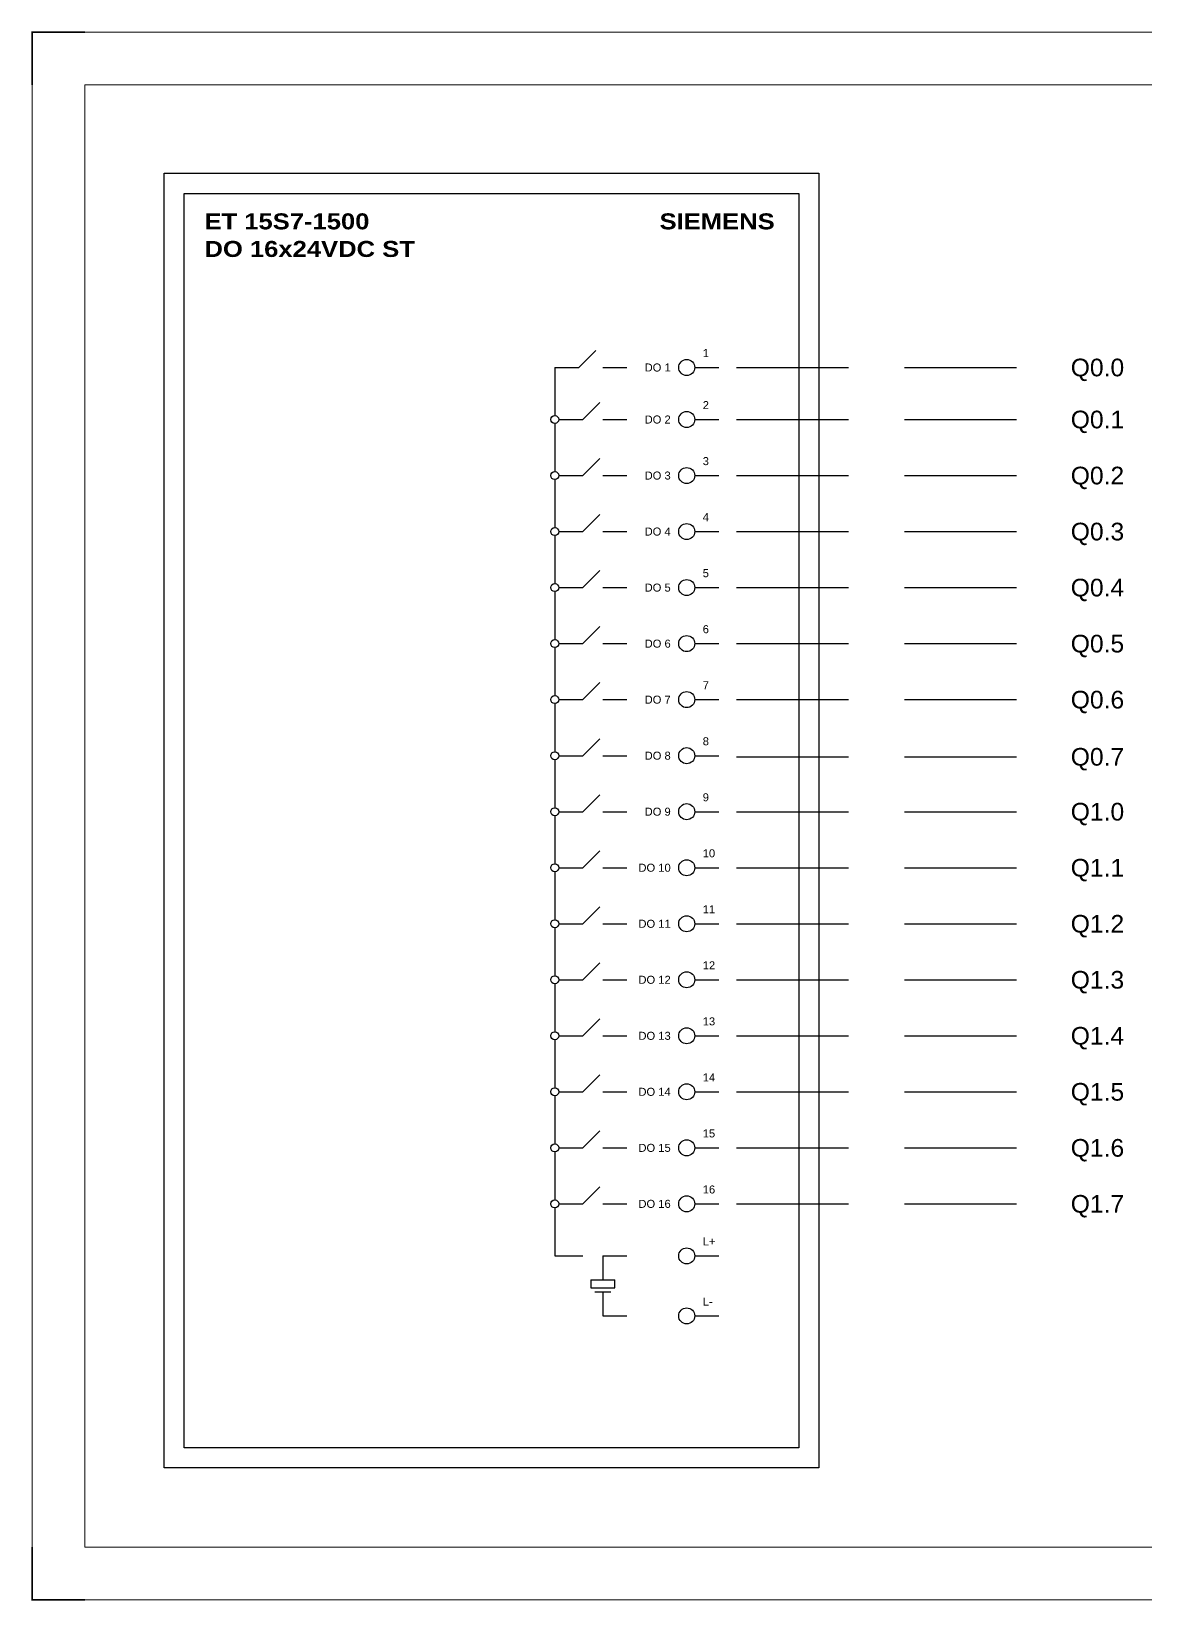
# Model space of a CAD drawing. Header units: centimetres. Extents: x -6233 to 67854, y 107 to 55669.
# Drawn here: x 110 to 3267, y 23617 to 28061 of the extents above; entities that cross this region are included whole.
import ezdxf
from ezdxf.enums import TextEntityAlignment as Align

# ---------------------------------------------------------------- set-up
doc = ezdxf.new("R2010")
doc.units = ezdxf.units.CM
doc.header["$LTSCALE"] = 25.4
doc.linetypes.add('HIDDEN', pattern=[0.375, 0.25, -0.125])
doc.layers.add('Etiket-Line-L', color=7, linetype='Continuous')
doc.layers.add('EtIket-Line-S', color=2, linetype='Continuous')
doc.styles.add('Bold', font='ariblk.ttf', dxfattribs={"height": 25.4})
doc.styles.get("Standard").update_dxf_attribs({"font": 'arial.ttf', "height": 25.4})

# ---------------------------------------------------------------- blocks, each defined once
blk = doc.blocks.new('x5 Out Line')
at = {"const_width": 0.3}
for points in [[(9.65, 286.71), (0, 286.71), (0, 277.06)], [(0, 9.65), (0, 0), (9.65, 0)]]:
    blk.add_lwpolyline(points, dxfattribs=at)
at = {"lineweight": 15}
blk.add_lwpolyline([(395.8, 9.65), (395.8, 277.06), (9.65, 277.06), (9.65, 9.65)], close=True, dxfattribs=at)
at = {"layer": 'EtIket-Line-S', "lineweight": 9, "ltscale": 0.5}
blk.add_lwpolyline([(0, 0), (405.45, 0), (405.45, 286.71), (0, 286.71)], close=True, dxfattribs=at)

msp = doc.modelspace()

# ---------------------------------------------------------------- linework, layer by layer
at = {"ltscale": 50}
for p, q in [((1661.1, 27109.2), (1709.2, 27157.3)), ((1593.1, 27109.2), (1661.1, 27109.2)), ((1593.1, 27109.2), (1593.1, 26973.2)), ((1729.1, 27109.2), (1797.1, 27109.2)), ((1672.5, 26961.9), (1720.6, 27010)), ((1593.1, 26950.5), (1593.1, 26814.5)), ((1604.5, 26961.9), (1672.5, 26961.9)), ((1729.1, 26961.9), (1797.1, 26961.9)), ((1672.5, 26803.2), (1720.6, 26851.3)), ((1604.5, 26803.2), (1672.5, 26803.2)), ((1729.1, 26803.2), (1797.1, 26803.2)), ((1593.1, 26791.9), (1593.1, 26655.9)), ((1672.5, 26644.6), (1720.6, 26692.6)), ((1593.1, 26633.2), (1593.1, 26497.2)), ((1604.5, 26644.6), (1672.5, 26644.6)), ((1729.1, 26644.6), (1797.1, 26644.6)), ((1672.5, 26485.9), (1720.6, 26534)), ((1593.1, 26474.6), (1593.1, 26338.6)), ((1604.5, 26485.9), (1672.5, 26485.9)), ((1729.1, 26485.9), (1797.1, 26485.9)), ((1672.5, 26327.2), (1720.6, 26375.3)), ((1593.1, 26315.9), (1593.1, 26179.9)), ((1604.5, 26327.2), (1672.5, 26327.2)), ((1729.1, 26327.2), (1797.1, 26327.2)), ((1672.5, 26168.6), (1720.6, 26216.7)), ((1593.1, 26157.2), (1593.1, 26021.3)), ((1604.5, 26168.6), (1672.5, 26168.6)), ((1729.1, 26168.6), (1797.1, 26168.6)), ((1672.5, 26009.9), (1720.6, 26058)), ((1593.1, 25998.6), (1593.1, 25862.6)), ((1604.5, 26009.9), (1672.5, 26009.9)), ((1729.1, 26009.9), (1797.1, 26009.9)), ((1672.5, 25851.3), (1720.6, 25899.3)), ((1593.1, 25839.9), (1593.1, 25703.9)), ((1604.5, 25851.3), (1672.5, 25851.3)), ((1729.1, 25851.3), (1797.1, 25851.3)), ((1672.5, 25692.6), (1720.6, 25740.7)), ((1604.5, 25692.6), (1672.5, 25692.6)), ((1729.1, 25692.6), (1797.1, 25692.6)), ((1593.1, 25681.3), (1593.1, 25545.3)), ((1672.5, 25533.9), (1720.6, 25582)), ((1593.1, 25522.6), (1593.1, 25386.6)), ((1604.5, 25533.9), (1672.5, 25533.9)), ((1729.1, 25533.9), (1797.1, 25533.9)), ((1672.5, 25375.3), (1720.6, 25423.4)), ((1604.5, 25375.3), (1672.5, 25375.3)), ((1729.1, 25375.3), (1797.1, 25375.3)), ((1593.1, 25364), (1593.1, 25228)), ((1672.5, 25216.6), (1720.6, 25264.7)), ((1593.1, 25205.3), (1593.1, 25069.3)), ((1604.5, 25216.6), (1672.5, 25216.6)), ((1729.1, 25216.6), (1797.1, 25216.6)), ((1672.5, 25058), (1720.6, 25106.1)), ((1593.1, 25046.6), (1593.1, 24910.6)), ((1604.5, 25058), (1672.5, 25058)), ((1729.1, 25058), (1797.1, 25058)), ((1672.5, 24899.3), (1720.6, 24947.4)), ((1593.1, 24888), (1593.1, 24752)), ((1604.5, 24899.3), (1672.5, 24899.3)), ((1729.1, 24899.3), (1797.1, 24899.3)), ((1672.5, 24740.7), (1720.6, 24788.7)), ((1593.1, 24729.3), (1593.1, 24593.3)), ((1604.5, 24740.7), (1672.5, 24740.7)), ((1729.1, 24740.7), (1797.1, 24740.7)), ((1593.1, 24593.3), (1672.5, 24593.3)), ((1729.1, 24593.3), (1797.1, 24593.3)), ((1729.1, 24593.3), (1729.1, 24525.3)), ((1695.1, 24525.3), (1763.1, 24525.3)), ((1695.1, 24525.3), (1695.1, 24502.9)), ((1695.1, 24502.9), (1763.1, 24502.9)), ((1706.5, 24491.3), (1751.8, 24491.3)), ((1729.1, 24491.3), (1729.1, 24423.3)), ((1763.1, 24502.9), (1763.1, 24525.3)), ((1729.1, 24423.3), (1797.1, 24423.3))]:
    msp.add_line(p, q, dxfattribs=at)
at = {"color": 6, "ltscale": 50}
for p, q in [((1989.5, 27109.2), (2057.5, 27109.2)), ((1989.5, 26961.9), (2057.5, 26961.9)), ((1989.5, 26803.2), (2057.5, 26803.2)), ((1989.5, 26644.6), (2057.5, 26644.6)), ((1989.5, 26485.9), (2057.5, 26485.9)), ((1989.5, 26327.2), (2057.5, 26327.2)), ((1989.5, 26168.6), (2057.5, 26168.6)), ((1989.5, 26009.9), (2057.5, 26009.9)), ((1989.5, 25851.3), (2057.5, 25851.3)), ((1989.5, 25692.6), (2057.5, 25692.6)), ((1989.5, 25533.9), (2057.5, 25533.9)), ((1989.5, 25375.3), (2057.5, 25375.3)), ((1989.5, 25216.6), (2057.5, 25216.6)), ((1989.5, 25058), (2057.5, 25058)), ((1989.5, 24899.3), (2057.5, 24899.3)), ((1989.5, 24740.7), (2057.5, 24740.7)), ((1989.5, 24593.3), (2057.5, 24593.3)), ((1989.5, 24423.3), (2057.5, 24423.3))]:
    msp.add_line(p, q, dxfattribs=at)
at = {"color": 146, "linetype": 'HIDDEN', "ltscale": 50, "true_color": 0x105689}
for p, q in [((2107.5, 27109.2), (2954.9, 27109.2)), ((2107.5, 26961.9), (2954.9, 26961.9)), ((2107.5, 26803.2), (2954.9, 26803.2)), ((2107.5, 26644.6), (2954.9, 26644.6)), ((2107.5, 26485.9), (2954.9, 26485.9)), ((2107.5, 26327.2), (2954.9, 26327.2)), ((2107.5, 26168.6), (2954.9, 26168.6)), ((2107.5, 26006.7), (2954.9, 26006.7)), ((2107.5, 25851.3), (2954.9, 25851.3)), ((2107.5, 25692.6), (2954.9, 25692.6)), ((2107.5, 25533.9), (2954.9, 25533.9)), ((2107.5, 25375.3), (2954.9, 25375.3)), ((2107.5, 25216.6), (2954.9, 25216.6)), ((2107.5, 25058), (2954.9, 25058)), ((2107.5, 24899.3), (2954.9, 24899.3)), ((2107.5, 24740.7), (2954.9, 24740.7))]:
    msp.add_line(p, q, dxfattribs=at)
at = {"ltscale": 50}
msp.add_lwpolyline([(486.1, 27659.1), (2340.8, 27659.1), (2340.8, 23993.3), (486.1, 23993.3)], close=True, dxfattribs=at)
at = {"color": 6, "ltscale": 50}
msp.add_lwpolyline([(542.8, 27602.4), (2284.1, 27602.4), (2284.1, 24049.9), (542.8, 24049.9)], close=True, dxfattribs=at)
at = {"color": 6, "ltscale": 500}
for centre in [(1966.8, 27109.2), (1966.8, 26961.9), (1966.8, 26803.2), (1966.8, 26644.6), (1966.8, 26485.9), (1966.8, 26327.2), (1966.8, 26168.6), (1966.8, 26009.9), (1966.8, 25851.3), (1966.8, 25692.6), (1966.8, 25533.9), (1966.8, 25375.3), (1966.8, 25216.6), (1966.8, 25058), (1966.8, 24899.3), (1966.8, 24740.7), (1966.8, 24593.3), (1966.8, 24423.3)]:
    msp.add_circle(centre, 22.7, dxfattribs=at)
at = {"ltscale": 500}
for centre in [(1593.1, 26961.9), (1593.1, 26803.2), (1593.1, 26644.6), (1593.1, 26485.9), (1593.1, 26327.2), (1593.1, 26168.6), (1593.1, 26009.9), (1593.1, 25851.3), (1593.1, 25692.6), (1593.1, 25533.9), (1593.1, 25375.3), (1593.1, 25216.6), (1593.1, 25058), (1593.1, 24899.3), (1593.1, 24740.7)]:
    msp.add_circle(centre, 11.3, dxfattribs=at)

# ---------------------------------------------------------------- block references
at = {"layer": 'Etiket-Line-L', "lineweight": 0, "xscale": 15.48351216233742, "yscale": 15.48351216233742, "zscale": 15.48351216233742}
msp.add_blockref('x5 Out Line', (112.3, 23619.4), dxfattribs=at)

# ---------------------------------------------------------------- texts
at = {"ltscale": 500, "style": 'Bold'}
for s, p in [('ET 15S7-1500', (600.4, 27545.7)), ('DO 16x24VDC ST', (600.4, 27467.6))]:
    msp.add_text(s, height=45.331, dxfattribs=at).set_placement(p, align=Align.TOP_LEFT)
msp.add_text('SIEMENS', height=45.33, dxfattribs=at).set_placement((2216.1, 27545.7), align=Align.TOP_RIGHT)
at = {"ltscale": 500}
for s, height, p in [('1', 22.7, (2012.2, 27131.9)), ('2', 22.7, (2012.2, 26984.5)), ('3', 22.7, (2012.2, 26825.9)), ('4', 22.7, (2012.2, 26667.2)), ('5', 22.7, (2012.2, 26508.6)), ('6', 22.7, (2012.2, 26349.9)), ('7', 22.7, (2012.2, 26191.2)), ('8', 22.7, (2012.2, 26032.6)), ('9', 22.7, (2012.2, 25873.9)), ('10', 22.67, (2012.2, 25715.3)), ('11', 22.67, (2012.2, 25556.6)), ('12', 22.67, (2012.2, 25398)), ('13', 22.67, (2012.2, 25239.3)), ('14', 22.67, (2012.2, 25080.6)), ('15', 22.67, (2012.2, 24922)), ('16', 22.67, (2012.2, 24763.3)), ('L+', 22.67, (2012.2, 24616)), ('L-', 22.67, (2012.2, 24446))]:
    msp.add_text(s, height=height, dxfattribs=at).set_placement(p, align=Align.BOTTOM_LEFT)
for s, p in [('DO 1', (1921.5, 27109.2)), ('DO 2', (1921.5, 26961.9)), ('DO 3', (1921.5, 26803.2)), ('DO 4', (1921.5, 26644.6)), ('DO 5', (1921.5, 26485.9)), ('DO 6', (1921.5, 26327.2)), ('DO 7', (1921.5, 26168.6)), ('DO 8', (1921.5, 26009.9)), ('DO 9', (1921.5, 25851.3)), ('DO 10', (1921.5, 25692.6)), ('DO 11', (1921.5, 25533.9)), ('DO 12', (1921.5, 25375.3)), ('DO 13', (1921.5, 25216.6)), ('DO 14', (1921.5, 25058)), ('DO 15', (1921.5, 24899.3)), ('DO 16', (1921.5, 24740.7))]:
    msp.add_text(s, height=22.67, dxfattribs=at).set_placement(p, align=Align.MIDDLE_RIGHT)
for s, p in [('Q0.0', (3054.9, 27109.2)), ('Q0.1', (3054.9, 26961.9)), ('Q0.2', (3054.9, 26803.2)), ('Q0.3', (3054.9, 26644.6)), ('Q0.4', (3054.9, 26485.9)), ('Q0.5', (3054.9, 26327.2)), ('Q0.6', (3054.9, 26168.6)), ('Q0.7', (3054.9, 26006.7)), ('Q1.0', (3054.9, 25851.3)), ('Q1.1', (3054.9, 25692.6)), ('Q1.2', (3054.9, 25533.9)), ('Q1.3', (3054.9, 25375.3)), ('Q1.4', (3054.9, 25216.6)), ('Q1.5', (3054.9, 25058)), ('Q1.6', (3054.9, 24899.3)), ('Q1.7', (3054.9, 24740.7))]:
    msp.add_text(s, height=50, dxfattribs=at).set_placement(p, align=Align.MIDDLE_LEFT)

doc.saveas('drawing.dxf')
